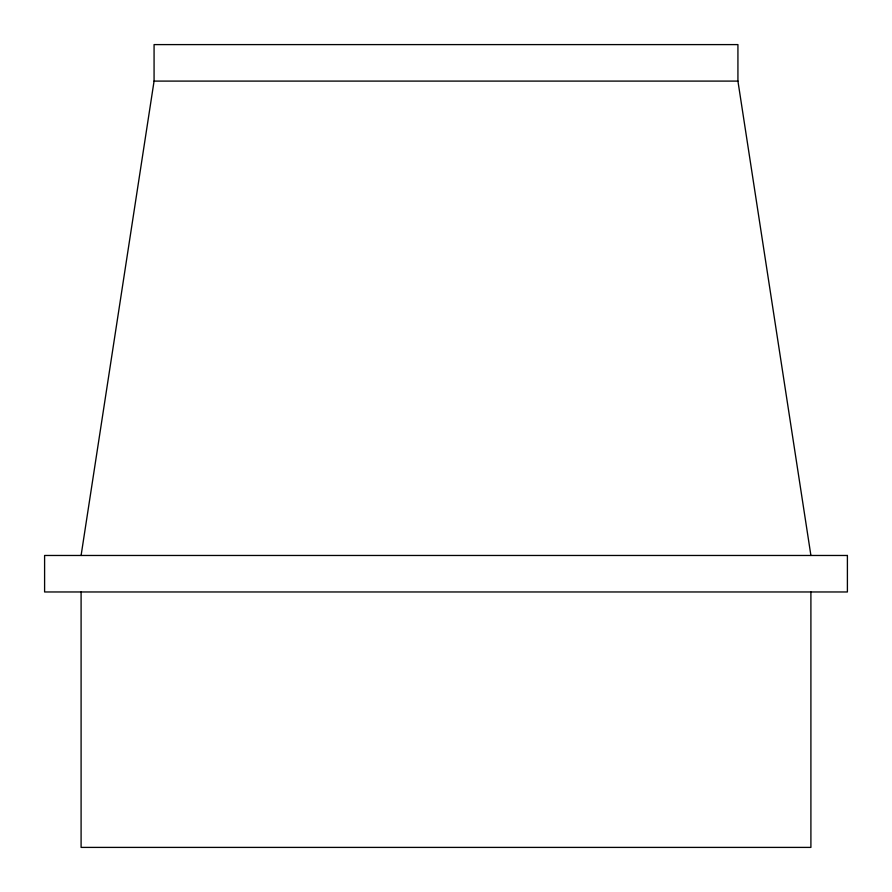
<?xml version="1.0" encoding="UTF-8"?>
<svg xmlns="http://www.w3.org/2000/svg" width="892" height="892" viewBox="0 0 892 892"><rect width="100%" height="100%" fill="white"/><g stroke="black" fill="none" stroke-linecap="round" stroke-linejoin="round"><path stroke-width="1.34" d="M81.094 555.471L154.071 81.094L154.071 44.6L737.929 44.6L737.929 81.094L810.906 555.471M154.071 81.094L737.929 81.094M810.906 591.965L810.906 847.4L81.094 847.4L81.094 591.965M847.4 555.471L44.6 555.471L44.6 591.965L847.4 591.965L847.4 555.471"/></g></svg>
